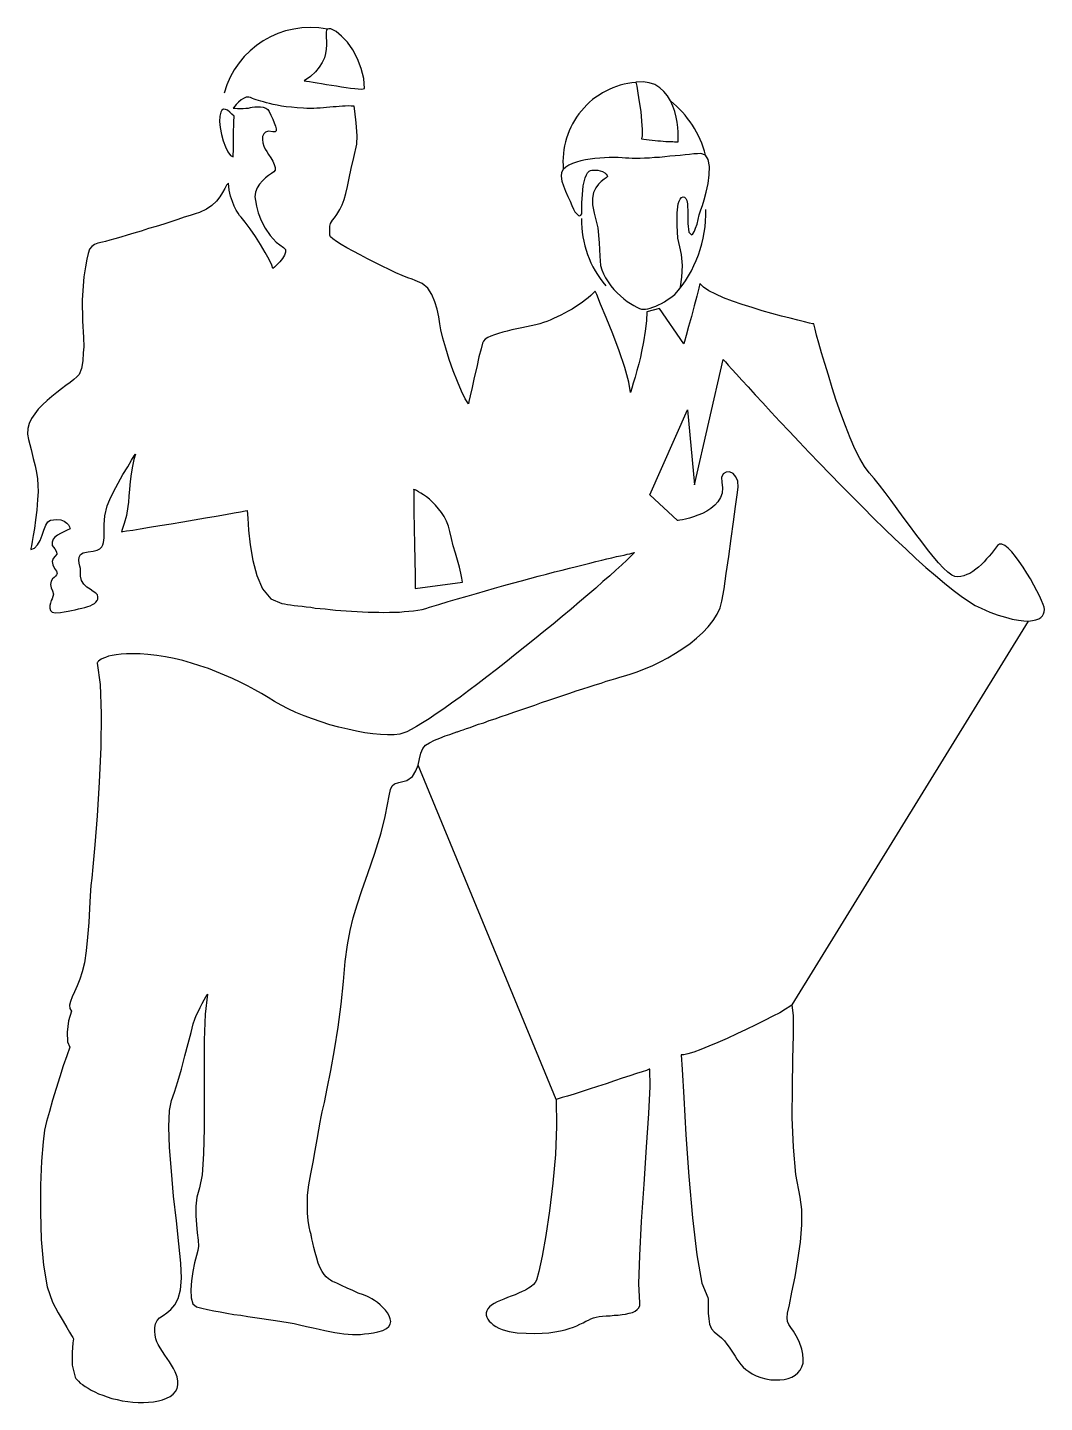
# Model space of a CAD drawing. Extents: x 729 to 863, y -256 to -75.
import ezdxf

# ---------------------------------------------------------------- set-up
doc = ezdxf.new("R2010")
doc.units = 0
doc.layers.get('0').update_dxf_attribs({"linetype": 'CONTINUOUS'})

msp = doc.modelspace()

# ---------------------------------------------------------------- linework, layer by layer
at = {"color": 0, "linetype": 'CONTINUOUS'}
for points in [[(765.67, -81.98), (765.96, -82.01), (766.35, -82.07), (766.82, -82.15), (767.36, -82.24), (767.95, -82.33), (768.6, -82.45), (769.25, -82.54), (769.91, -82.66), (770.56, -82.78), (771.18, -82.87), (771.77, -82.95), (772.31, -83.01), (772.78, -83.04), (773.17, -83.07), (773.43, -83.04), (773.61, -83.01), (773.49, -81.68), (773.17, -80.35), (772.69, -79.07), (772.07, -77.92), (771.36, -76.91), (770.59, -76.11), (769.85, -75.48), (769.17, -75.16), (768.9, -75.13), (768.72, -75.19), (768.6, -75.34), (768.57, -75.57), (768.57, -75.9), (768.57, -76.28), (768.6, -76.76), (768.6, -77.26), (768.54, -77.8), (768.45, -78.39), (768.31, -78.98), (768.04, -79.58), (767.65, -80.2), (767.15, -80.82), (766.5, -81.41), (765.67, -81.98)], [(810.05, -89.6), (810.37, -89.66), (810.73, -89.71), (811.09, -89.74), (811.47, -89.8), (811.86, -89.83), (812.21, -89.86), (812.57, -89.89), (812.92, -89.92), (813.28, -89.95), (813.61, -89.95), (813.9, -89.98), (814.17, -89.98), (814.41, -90.01), (814.61, -90.01), (814.76, -90.01), (814.88, -90.01), (814.91, -89.68), (814.91, -89.27), (814.91, -88.74), (814.85, -88.11), (814.76, -87.43), (814.61, -86.75), (814.44, -86.01), (814.2, -85.3), (813.87, -84.61), (813.49, -83.96), (813.01, -83.37), (812.48, -82.9), (811.83, -82.48), (811.09, -82.24), (810.26, -82.12), (809.31, -82.18), (809.43, -82.69), (809.57, -83.61), (809.75, -84.76), (809.96, -86.01), (810.08, -87.28), (810.17, -88.38), (810.17, -89.21), (810.05, -89.6)], [(761.04, -86.01), (761.28, -86.51), (761.52, -87.05), (761.72, -87.52), (761.9, -87.94), (761.99, -88.29), (761.99, -88.56), (761.84, -88.68), (761.55, -88.68), (760.98, -88.62), (760.57, -88.74), (760.33, -88.97), (760.18, -89.3), (760.15, -89.71), (760.21, -90.13), (760.36, -90.57), (760.54, -90.96), (760.75, -91.29), (760.98, -91.67), (761.28, -92.12), (761.52, -92.56), (761.72, -93), (761.84, -93.39), (761.84, -93.75), (761.66, -93.98), (761.37, -94.19), (760.98, -94.46), (760.57, -94.76), (760.15, -95.14), (759.77, -95.56), (759.47, -96.06), (759.26, -96.62), (759.17, -97.27), (759.23, -97.75), (759.38, -98.46), (759.62, -99.35), (760, -100.36), (760.54, -101.37), (761.19, -102.34), (761.99, -103.23), (762.94, -103.92), (763.21, -104.18), (763.21, -104.54), (763.06, -104.92), (762.79, -105.37), (762.44, -105.78), (762.08, -106.17), (761.75, -106.49), (761.55, -106.7), (761.4, -106.23), (761.04, -105.49), (760.54, -104.57), (759.92, -103.53), (759.23, -102.46), (758.55, -101.45), (757.9, -100.57), (757.34, -99.91), (757.16, -99.71), (756.95, -99.41), (756.71, -98.99), (756.45, -98.49), (756.21, -97.87), (755.97, -97.16), (755.79, -96.36), (755.68, -95.47), (755.44, -95.73), (755.2, -96.15), (754.91, -96.68), (754.55, -97.24), (754.11, -97.81), (753.51, -98.37), (752.8, -98.88), (751.88, -99.29), (751.32, -99.47), (750.64, -99.71), (749.87, -99.94), (749.04, -100.24), (748.12, -100.54), (747.17, -100.83), (746.19, -101.13), (745.18, -101.43), (744.2, -101.75), (743.25, -102.02), (742.37, -102.29), (741.51, -102.55), (740.73, -102.76), (740.08, -102.97), (739.52, -103.11), (739.1, -103.2), (738.48, -103.35), (738.04, -103.53), (737.68, -103.77), (737.41, -104.15), (737.21, -104.69), (737.03, -105.43), (736.85, -106.44), (736.64, -107.77), (736.41, -110.79), (736.46, -113.58), (736.61, -115.77), (736.64, -116.99), (736.58, -117.79), (736.52, -118.83), (736.35, -119.84), (736.02, -120.61), (735.72, -120.93), (735.34, -121.29), (734.83, -121.67), (734.3, -122.09), (733.71, -122.53), (733.08, -123.01), (732.43, -123.51), (731.81, -124.05), (731.22, -124.61), (730.65, -125.17), (730.18, -125.8), (729.76, -126.42), (729.47, -127.07), (729.29, -127.75), (729.23, -128.46), (729.35, -129.18), (729.7, -130.51), (730, -131.67), (730.24, -132.64), (730.42, -133.53), (730.54, -134.36), (730.59, -135.19), (730.62, -136.08), (730.56, -137.06), (730.45, -138.48), (730.3, -139.76), (730.15, -140.89), (730, -141.83), (729.85, -142.61), (729.76, -143.17), (729.68, -143.52), (729.65, -143.64), (730.15, -143.46), (730.56, -143.05), (730.89, -142.46), (731.16, -141.78), (731.4, -141.09), (731.63, -140.47), (731.93, -140.03), (732.26, -139.79), (733.03, -139.7), (733.62, -139.76), (734.06, -139.94), (734.39, -140.17), (734.63, -140.41), (734.75, -140.68), (734.8, -140.86), (734.83, -140.92), (734.45, -141.12), (734, -141.33), (733.59, -141.54), (733.2, -141.75), (732.85, -142.01), (732.61, -142.31), (732.46, -142.69), (732.46, -143.14), (732.85, -143.58), (733.06, -143.94), (733.08, -144.27), (732.88, -144.53), (732.61, -144.83), (732.49, -145.21), (732.55, -145.66), (732.79, -146.13), (733.03, -146.52), (733.12, -146.79), (733.06, -146.99), (732.91, -147.14), (732.73, -147.32), (732.52, -147.53), (732.34, -147.82), (732.26, -148.24), (732.34, -148.68), (732.52, -149.1), (732.64, -149.51), (732.46, -150.14), (732.37, -150.37), (732.26, -150.7), (732.17, -151.03), (732.17, -151.38), (732.26, -151.68), (732.49, -151.89), (732.94, -152), (733.56, -151.94), (734.06, -151.86), (734.57, -151.77), (735.04, -151.68), (735.52, -151.59), (735.96, -151.47), (736.38, -151.38), (736.79, -151.29), (737.18, -151.17), (737.5, -151.05), (737.8, -150.91), (738.04, -150.76), (738.24, -150.58), (738.39, -150.37), (738.48, -150.17), (738.48, -149.9), (738.45, -149.63), (738.24, -149.39), (737.89, -149.16), (737.47, -148.89), (737.06, -148.59), (736.64, -148.21), (736.35, -147.73), (736.2, -147.14), (736.23, -146.43), (736.23, -146.16), (736.14, -145.84), (736.05, -145.45), (735.99, -145.04), (736.02, -144.65), (736.2, -144.32), (736.58, -144.09), (737.21, -143.97), (737.89, -143.88), (738.39, -143.73), (738.75, -143.55), (739.01, -143.29), (739.16, -143.02), (739.22, -142.72), (739.28, -142.43), (739.31, -142.1), (739.34, -141.36), (739.34, -140.38), (739.43, -139.2), (739.73, -137.89), (740.05, -137.06), (740.56, -136.05), (741.18, -134.93), (741.8, -133.8), (742.42, -132.76), (742.93, -131.9), (743.28, -131.31), (743.43, -131.1), (743.22, -131.81), (743.05, -132.7), (742.87, -133.68), (742.75, -134.72), (742.66, -135.73), (742.57, -136.65), (742.51, -137.42), (742.45, -137.98), (742.25, -139.17), (741.98, -140.23), (741.71, -141.03), (741.59, -141.33), (741.77, -141.3), (742.28, -141.21), (743.08, -141.09), (744.08, -140.92), (745.3, -140.71), (746.66, -140.5), (748.15, -140.26), (749.66, -140), (751.17, -139.76), (752.65, -139.49), (754.05, -139.26), (755.32, -139.05), (756.42, -138.84), (757.28, -138.69), (757.87, -138.57), (758.17, -138.51), (758.26, -139.55), (758.34, -141.12), (758.55, -143.02), (758.88, -145.1), (759.41, -147.08), (760.18, -148.83), (761.28, -150.14), (762.7, -150.76), (763.06, -150.82), (763.44, -150.88), (763.86, -150.94), (764.33, -151), (764.84, -151.05), (765.37, -151.11), (765.93, -151.2), (766.53, -151.26), (767.12, -151.35), (767.77, -151.41), (768.42, -151.47), (769.08, -151.56), (769.79, -151.62), (770.47, -151.68), (771.18, -151.74), (771.89, -151.77), (772.61, -151.83), (773.32, -151.86), (774.06, -151.89), (774.77, -151.91), (775.48, -151.91), (776.16, -151.94), (776.87, -151.91), (777.53, -151.91), (778.21, -151.89), (778.83, -151.83), (779.45, -151.77), (780.05, -151.71), (780.61, -151.62), (781.17, -151.53), (781.68, -151.41), (782.15, -151.26), (783.4, -150.88), (784.61, -150.49), (785.86, -150.14), (787.1, -149.78), (788.32, -149.42), (789.53, -149.07), (790.72, -148.74), (791.93, -148.39), (793.09, -148.09), (794.25, -147.76), (795.37, -147.47), (796.47, -147.17), (797.54, -146.9), (798.6, -146.61), (799.61, -146.37), (800.59, -146.1), (801.51, -145.87), (802.4, -145.66), (803.26, -145.45), (804.06, -145.24), (804.83, -145.07), (805.51, -144.89), (806.16, -144.74), (806.76, -144.59), (807.29, -144.47), (807.77, -144.38), (808.18, -144.27), (808.51, -144.21), (808.77, -144.15), (808.98, -144.09), (809.1, -144.06), (809.13, -144.06), (808.68, -144.53), (808.12, -145.07), (807.47, -145.69), (806.7, -146.37), (805.9, -147.11), (804.98, -147.88), (804.03, -148.74), (802.99, -149.63), (801.92, -150.55), (800.8, -151.5), (799.64, -152.45), (798.43, -153.46), (797.21, -154.46), (795.97, -155.47), (794.72, -156.48), (793.45, -157.46), (792.2, -158.47), (790.96, -159.44), (789.71, -160.39), (788.5, -161.31), (787.31, -162.2), (786.18, -163.06), (785.06, -163.86), (784.02, -164.6), (783.01, -165.28), (782.09, -165.91), (781.23, -166.47), (780.46, -166.94), (779.75, -167.33), (779.16, -167.63), (778.65, -167.83), (778.24, -167.95), (777.5, -168.04), (776.64, -168.04), (775.72, -168.01), (774.71, -167.92), (773.64, -167.77), (772.55, -167.57), (771.39, -167.3), (770.23, -167.03), (769.05, -166.71), (767.89, -166.32), (766.74, -165.94), (765.64, -165.52), (764.57, -165.08), (763.56, -164.6), (762.61, -164.13), (761.75, -163.63), (760.92, -163.12), (760.03, -162.62), (759.15, -162.11), (758.2, -161.61), (757.22, -161.11), (756.21, -160.63), (755.17, -160.19), (754.11, -159.74), (753.04, -159.33), (751.94, -158.94), (750.81, -158.59), (749.69, -158.26), (748.56, -157.99), (747.4, -157.76), (746.25, -157.58), (745.09, -157.46), (744.05, -157.4), (743.11, -157.37), (742.28, -157.37), (741.56, -157.43), (740.91, -157.49), (740.38, -157.61), (739.9, -157.7), (739.52, -157.84), (739.22, -157.96), (738.95, -158.08), (738.75, -158.23), (738.6, -158.35), (738.51, -158.44), (738.45, -158.53), (738.39, -158.56), (738.39, -158.59), (738.78, -161.43), (738.93, -165.26), (738.87, -169.67), (738.66, -174.27), (738.39, -178.68), (738.09, -182.51), (737.83, -185.39), (737.68, -186.9), (737.59, -187.85), (737.5, -189.21), (737.41, -190.9), (737.29, -192.74), (737.15, -194.64), (736.94, -196.44), (736.73, -198.02), (736.44, -199.23), (736.11, -200.18), (735.75, -201.07), (735.4, -201.84), (735.1, -202.52), (734.89, -203.11), (734.78, -203.62), (734.8, -204.03), (735.01, -204.39), (734.63, -205.69), (734.45, -207.15), (734.48, -208.42), (734.8, -209.13), (734.39, -210.26), (733.94, -211.59), (733.47, -213.05), (733, -214.59), (732.52, -216.1), (732.11, -217.58), (731.75, -218.92), (731.48, -220.04), (731.28, -221.61), (731.07, -224.13), (730.95, -227.31), (730.95, -230.83), (731.04, -234.42), (731.34, -237.8), (731.81, -240.65), (732.52, -242.69), (733.29, -244.09), (733.92, -245.18), (734.42, -246.01), (734.78, -246.64), (735.04, -247.08), (735.19, -247.35), (735.28, -247.5), (735.31, -247.53), (735.22, -248.03), (735.1, -249.31), (735.13, -250.97), (735.52, -252.57), (735.6, -252.71), (735.75, -252.92), (735.93, -253.1), (736.17, -253.34), (736.46, -253.54), (736.82, -253.78), (737.21, -254.02), (737.62, -254.26), (738.09, -254.49), (738.6, -254.73), (739.16, -254.94), (739.73, -255.15), (740.35, -255.35), (741.03, -255.5), (741.71, -255.65), (742.42, -255.77), (743.11, -255.83), (743.82, -255.89), (744.5, -255.89), (745.18, -255.86), (745.83, -255.8), (746.46, -255.68), (747.02, -255.53), (747.55, -255.32), (748, -255.09), (748.41, -254.79), (748.71, -254.43), (748.92, -254.05), (749.04, -253.57), (749.04, -253.07), (748.92, -252.51), (748.68, -251.85), (748.47, -251.41), (748.2, -250.97), (747.91, -250.52), (747.61, -250.08), (747.32, -249.66), (746.99, -249.19), (746.69, -248.71), (746.43, -248.24), (746.28, -247.91), (746.13, -247.5), (746.04, -247.02), (745.98, -246.52), (746.01, -246.01), (746.1, -245.54), (746.31, -245.1), (746.63, -244.74), (747.08, -244.44), (747.58, -244.09), (748.12, -243.67), (748.65, -243.05), (749.06, -242.22), (749.39, -241.06), (749.51, -239.52), (749.42, -237.54), (749.15, -234.99), (748.83, -231.99), (748.47, -228.73), (748.18, -225.44), (747.94, -222.33), (747.85, -219.6), (747.91, -217.46), (748.18, -216.13), (748.59, -215.06), (749.04, -213.64), (749.51, -212.01), (749.95, -210.29), (750.37, -208.66), (750.76, -207.21), (751.05, -206.08), (751.26, -205.43), (751.44, -204.98), (751.7, -204.48), (751.97, -203.91), (752.24, -203.38), (752.5, -202.91), (752.71, -202.49), (752.86, -202.23), (752.92, -202.14), (752.62, -204.8), (752.5, -208.21), (752.47, -212.01), (752.47, -215.95), (752.47, -219.78), (752.41, -223.19), (752.24, -225.91), (751.88, -227.66), (751.53, -228.85), (751.38, -230.06), (751.38, -231.31), (751.47, -232.47), (751.58, -233.56), (751.7, -234.51), (751.76, -235.31), (751.67, -235.87), (751.47, -236.53), (751.23, -237.51), (750.99, -238.66), (750.81, -239.88), (750.72, -241.06), (750.76, -242.13), (750.99, -242.9), (751.47, -243.29), (752.18, -243.46), (752.95, -243.64), (753.75, -243.82), (754.58, -243.97), (755.47, -244.15), (756.39, -244.3), (757.31, -244.41), (758.23, -244.56), (759.15, -244.71), (760.06, -244.83), (760.98, -244.98), (761.87, -245.1), (762.73, -245.24), (763.53, -245.36), (764.33, -245.51), (765.04, -245.66), (765.96, -245.87), (766.82, -246.07), (767.62, -246.22), (768.37, -246.4), (769.05, -246.55), (769.7, -246.67), (770.32, -246.76), (770.89, -246.84), (771.45, -246.9), (772.01, -246.93), (772.55, -246.93), (773.08, -246.93), (773.61, -246.87), (774.18, -246.81), (774.77, -246.73), (775.36, -246.61), (776.01, -246.4), (776.49, -246.16), (776.81, -245.9), (776.99, -245.57), (777.05, -245.21), (776.99, -244.86), (776.84, -244.47), (776.64, -244.09), (776.34, -243.73), (776.01, -243.38), (775.66, -243.05), (775.3, -242.72), (774.92, -242.46), (774.56, -242.25), (774.27, -242.07), (774, -241.95), (773.47, -241.74), (772.78, -241.48), (772.04, -241.15), (771.3, -240.83), (770.59, -240.5), (770.03, -240.23), (769.64, -240.06), (769.49, -240), (769.43, -239.97), (769.31, -239.91), (769.11, -239.79), (768.84, -239.61), (768.57, -239.37), (768.28, -239.05), (768.01, -238.63), (767.74, -238.16), (767.51, -237.56), (767.3, -236.88), (767.09, -236.17), (766.94, -235.49), (766.79, -234.87), (766.68, -234.36), (766.62, -234.04), (766.59, -233.92), (766.56, -233.77), (766.44, -233.38), (766.32, -232.79), (766.2, -231.96), (766.11, -230.98), (766.08, -229.86), (766.11, -228.61), (766.29, -227.25), (766.53, -225.8), (766.82, -224.25), (767.09, -222.71), (767.36, -221.29), (767.59, -220.01), (767.77, -219.01), (767.89, -218.32), (767.95, -218.09), (768.04, -217.64), (768.31, -216.43), (768.69, -214.59), (769.17, -212.22), (769.64, -209.49), (770.11, -206.52), (770.53, -203.47), (770.83, -200.48), (771.06, -197.84), (771.36, -195.67), (771.69, -193.8), (772.1, -192.12), (772.63, -190.4), (773.26, -188.53), (774.03, -186.3), (774.95, -183.61), (775.78, -180.91), (776.31, -178.8), (776.64, -177.2), (776.84, -176.05), (777.02, -175.25), (777.23, -174.74), (777.56, -174.48), (778.12, -174.33), (779.16, -174.03), (779.9, -173.5), (780.34, -172.79), (780.64, -172.01), (780.85, -171.18), (781.02, -170.44), (781.26, -169.82), (781.62, -169.38), (782.15, -169.08), (782.8, -168.75), (783.52, -168.46), (784.2, -168.19), (784.85, -167.98), (785.38, -167.77), (785.74, -167.66), (785.86, -167.63), (785.92, -167.6), (786.07, -167.57), (786.3, -167.48), (786.6, -167.36), (787.01, -167.21), (787.49, -167.06), (788.02, -166.86), (788.61, -166.65), (789.3, -166.44), (790.01, -166.17), (790.78, -165.91), (791.58, -165.64), (792.41, -165.34), (793.27, -165.05), (794.16, -164.75), (795.08, -164.43), (796, -164.13), (796.91, -163.8), (797.86, -163.48), (798.78, -163.18), (799.7, -162.85), (800.62, -162.56), (801.48, -162.26), (802.34, -161.99), (803.17, -161.73), (803.97, -161.46), (804.74, -161.22), (805.42, -160.99), (806.08, -160.81), (806.7, -160.63), (807.2, -160.45), (807.68, -160.33), (808.57, -160.07), (809.49, -159.74), (810.46, -159.36), (811.47, -158.94), (812.51, -158.44), (813.52, -157.9), (814.52, -157.31), (815.5, -156.69), (816.45, -156.04), (817.31, -155.32), (818.14, -154.58), (818.85, -153.81), (819.48, -153.01), (820.01, -152.18), (820.4, -151.32), (820.63, -150.43), (820.93, -148.83), (821.23, -146.81), (821.55, -144.56), (821.88, -142.22), (822.17, -140), (822.44, -138.01), (822.65, -136.44), (822.77, -135.46), (822.74, -134.66), (822.5, -134.07), (822.11, -133.65), (821.64, -133.44), (821.2, -133.47), (820.81, -133.71), (820.6, -134.16), (820.63, -134.81), (820.72, -135.55), (820.66, -136.23), (820.45, -136.82), (820.13, -137.36), (819.71, -137.83), (819.21, -138.25), (818.68, -138.6), (818.08, -138.9), (817.49, -139.14), (816.9, -139.34), (816.36, -139.52), (815.86, -139.64), (815.44, -139.73), (815.12, -139.79), (814.91, -139.85), (814.82, -139.85), (811.17, -136.44), (816.13, -125.29), (817.04, -135.16), (820.81, -118.65), (820.9, -118.74), (821.11, -118.98), (821.46, -119.39), (821.97, -119.93), (822.56, -120.58), (823.27, -121.38), (824.1, -122.27), (825.02, -123.28), (826.03, -124.37), (827.13, -125.56), (828.28, -126.8), (829.53, -128.11), (830.8, -129.47), (832.14, -130.87), (833.5, -132.29), (834.89, -133.74), (836.32, -135.19), (837.74, -136.65), (839.19, -138.1), (840.61, -139.52), (842.07, -140.92), (843.46, -142.28), (844.85, -143.58), (846.19, -144.83), (847.49, -146.01), (848.77, -147.08), (849.95, -148.09), (851.08, -149.01), (852.15, -149.78), (853.1, -150.46), (853.99, -151), (854.76, -151.38), (855.94, -151.89), (857.01, -152.27), (857.99, -152.57), (858.88, -152.8), (859.68, -152.95), (860.39, -153.04), (861.01, -153.07), (861.55, -153.01), (861.99, -152.92), (862.35, -152.77), (862.64, -152.6), (862.85, -152.39), (863, -152.12), (863.09, -151.86), (863.12, -151.56), (863.06, -151.26), (862.94, -150.88), (862.73, -150.37), (862.44, -149.75), (862.11, -149.07), (861.69, -148.33), (861.25, -147.53), (860.8, -146.76), (860.3, -145.96), (859.8, -145.21), (859.29, -144.56), (858.82, -143.97), (858.34, -143.46), (857.9, -143.14), (857.51, -142.93), (857.19, -142.93), (856.92, -143.14), (856.68, -143.46), (856.42, -143.82), (856.12, -144.18), (855.82, -144.53), (855.5, -144.89), (855.17, -145.27), (854.82, -145.63), (854.43, -145.96), (854.07, -146.25), (853.69, -146.55), (853.3, -146.79), (852.89, -146.96), (852.5, -147.11), (852.12, -147.2), (851.7, -147.23), (851.32, -147.2), (850.9, -147.02), (850.37, -146.64), (849.81, -146.1), (849.15, -145.42), (848.47, -144.59), (847.73, -143.67), (846.96, -142.66), (846.16, -141.63), (845.33, -140.5), (844.53, -139.4), (843.7, -138.28), (842.93, -137.21), (842.13, -136.17), (841.39, -135.19), (840.7, -134.33), (840.05, -133.56), (839.43, -132.73), (838.81, -131.67), (838.15, -130.39), (837.53, -128.94), (836.91, -127.37), (836.29, -125.74), (835.69, -124.05), (835.16, -122.39), (834.66, -120.73), (834.18, -119.18), (833.77, -117.76), (833.41, -116.52), (833.11, -115.45), (832.91, -114.65), (832.79, -114.14), (832.73, -113.97), (832.58, -113.94), (832.16, -113.85), (831.51, -113.7), (830.65, -113.49), (829.65, -113.22), (828.49, -112.93), (827.24, -112.6), (825.94, -112.25), (824.63, -111.83), (823.3, -111.42), (822.06, -110.97), (820.87, -110.53), (819.83, -110.05), (818.94, -109.61), (818.23, -109.13), (817.76, -108.66), (817.61, -109.28), (817.34, -110.32), (816.99, -111.59), (816.63, -112.99), (816.27, -114.32), (815.95, -115.48), (815.74, -116.28), (815.65, -116.57), (812.42, -111.95), (810.76, -112.36), (810.7, -113.58), (810.55, -114.91), (810.31, -116.31), (810.08, -117.61), (809.93, -118.35), (809.72, -119.21), (809.46, -120.1), (809.22, -120.99), (808.98, -121.76), (808.77, -122.42), (808.65, -122.86), (808.6, -123.01), (808.39, -121.62), (807.88, -119.72), (807.14, -117.52), (806.28, -115.27), (805.42, -113.14), (804.68, -111.36), (804.18, -110.11), (803.97, -109.67), (803.7, -109.93), (803.41, -110.23), (803.05, -110.53), (802.7, -110.82), (802.28, -111.12), (801.84, -111.42), (801.39, -111.71), (800.92, -112.01), (800.41, -112.28), (799.94, -112.54), (799.46, -112.81), (798.96, -113.05), (798.49, -113.25), (798.04, -113.46), (797.6, -113.64), (797.18, -113.79), (796.68, -113.94), (796.14, -114.08), (795.55, -114.23), (794.93, -114.35), (794.31, -114.5), (793.65, -114.62), (793, -114.77), (792.38, -114.91), (791.79, -115.06), (791.22, -115.21), (790.69, -115.39), (790.22, -115.57), (789.83, -115.77), (789.5, -115.98), (789.27, -116.22), (789.15, -116.49), (788.94, -117.23), (788.67, -118.32), (788.38, -119.66), (788.05, -121.02), (787.75, -122.33), (787.52, -123.45), (787.34, -124.19), (787.28, -124.49), (786.87, -123.84), (786.36, -122.83), (785.83, -121.56), (785.26, -120.13), (784.73, -118.65), (784.29, -117.17), (783.9, -115.83), (783.63, -114.74), (783.52, -113.94), (783.37, -113.05), (783.16, -112.04), (782.86, -111.06), (782.48, -110.11), (781.94, -109.28), (781.2, -108.66), (780.28, -108.24), (779.87, -108.1), (779.28, -107.89), (778.56, -107.59), (777.73, -107.24), (776.84, -106.82), (775.93, -106.38), (774.95, -105.87), (773.97, -105.4), (773.02, -104.89), (772.1, -104.39), (771.27, -103.95), (770.53, -103.5), (769.91, -103.11), (769.43, -102.76), (769.14, -102.49), (769.02, -102.31), (769.02, -101.6), (769.05, -101.1), (769.14, -100.77), (769.25, -100.54), (769.4, -100.3), (769.64, -100), (769.97, -99.59), (770.35, -98.93), (770.65, -98.31), (770.91, -97.6), (771.15, -96.8), (771.36, -95.88), (771.6, -94.78), (771.86, -93.51), (772.19, -92.06), (772.57, -90.34), (772.61, -89.21), (772.49, -87.52), (772.34, -85.98), (772.25, -85.3), (771.86, -85.3), (771.48, -85.27), (771.06, -85.3), (770.68, -85.33), (770.26, -85.36), (769.88, -85.39), (769.46, -85.42), (769.05, -85.45), (768.6, -85.5), (768.19, -85.53), (767.77, -85.56), (767.33, -85.59), (766.91, -85.62), (766.47, -85.62), (766.02, -85.62), (765.58, -85.59), (764.75, -85.53), (763.98, -85.45), (763.3, -85.39), (762.67, -85.3), (762.11, -85.18), (761.58, -85.09), (761.1, -84.97), (760.69, -84.88), (760.3, -84.76), (759.95, -84.67), (759.65, -84.56), (759.35, -84.47), (759.09, -84.38), (758.85, -84.29), (758.61, -84.2), (758.37, -84.14), (758.02, -84.14), (757.66, -84.29), (757.34, -84.5), (757.01, -84.79), (756.71, -85.09), (756.51, -85.33), (756.36, -85.53), (756.3, -85.59), (756.39, -85.59), (756.59, -85.59), (756.89, -85.62), (757.25, -85.62), (757.63, -85.62), (757.99, -85.59), (758.34, -85.56), (758.58, -85.5), (758.82, -85.45), (759.15, -85.39), (759.5, -85.39), (759.89, -85.42), (760.27, -85.47), (760.6, -85.59), (760.86, -85.77), (761.04, -86.01)], [(756.42, -86.63), (756.12, -86.36), (755.85, -86.1), (755.56, -85.86), (755.29, -85.74), (755.02, -85.71), (754.82, -85.83), (754.67, -86.13), (754.55, -86.63), (754.52, -87.34), (754.61, -88.14), (754.76, -89.03), (754.99, -89.89), (755.29, -90.66), (755.62, -91.32), (755.94, -91.79), (756.3, -91.97), (756.33, -90.87), (756.36, -89.06), (756.39, -87.37), (756.42, -86.63)], [(804.06, -93.72), (804.33, -93.75), (804.62, -93.81), (804.92, -93.92), (805.22, -94.07), (805.42, -94.25), (805.54, -94.43), (805.57, -94.58), (805.42, -94.76), (805.13, -94.93), (804.77, -95.23), (804.39, -95.58), (804.03, -96.06), (803.73, -96.68), (803.59, -97.42), (803.62, -98.31), (803.85, -99.38), (804.3, -101.34), (804.5, -103.32), (804.56, -105.04), (804.68, -106.29), (804.83, -106.85), (805.07, -107.38), (805.33, -107.92), (805.66, -108.45), (806.02, -108.96), (806.43, -109.43), (806.85, -109.88), (807.29, -110.29), (807.74, -110.68), (808.18, -111), (808.63, -111.3), (809.04, -111.56), (809.43, -111.77), (809.78, -111.92), (810.08, -112.01), (810.35, -112.04), (810.61, -112.01), (810.88, -111.98), (811.21, -111.89), (811.56, -111.77), (811.95, -111.62), (812.3, -111.45), (812.69, -111.27), (813.07, -111.06), (813.43, -110.82), (813.78, -110.59), (814.11, -110.35), (814.44, -110.11), (814.67, -109.84), (814.91, -109.58), (815.06, -109.34), (815.18, -109.07), (815.38, -107.83), (815.44, -106.29), (815.33, -104.83), (815.09, -103.83), (814.85, -102.67), (814.76, -101.01), (814.76, -99.35), (814.88, -98.16), (815, -97.81), (815.15, -97.54), (815.33, -97.33), (815.53, -97.27), (815.74, -97.3), (815.92, -97.45), (816.04, -97.72), (816.13, -98.16), (816.16, -99.41), (816.18, -100.77), (816.3, -101.9), (816.63, -102.25), (816.84, -102.11), (817.04, -101.78), (817.19, -101.37), (817.37, -100.83), (817.52, -100.24), (817.67, -99.62), (817.88, -98.96), (818.08, -98.37), (818.32, -97.63), (818.59, -96.62), (818.82, -95.5), (818.97, -94.34), (819, -93.24), (818.85, -92.35), (818.5, -91.76), (817.88, -91.55), (817.43, -91.58), (816.96, -91.61), (816.39, -91.67), (815.8, -91.73), (815.15, -91.79), (814.5, -91.85), (813.81, -91.91), (813.13, -92), (812.45, -92.06), (811.77, -92.09), (811.12, -92.14), (810.46, -92.18), (809.87, -92.2), (809.31, -92.2), (808.83, -92.2), (808.39, -92.18), (807.97, -92.14), (807.5, -92.12), (806.97, -92.09), (806.4, -92.09), (805.81, -92.09), (805.19, -92.12), (804.56, -92.14), (803.91, -92.2), (803.29, -92.29), (802.67, -92.38), (802.07, -92.5), (801.51, -92.68), (800.98, -92.86), (800.5, -93.09), (800.12, -93.33), (799.76, -93.63), (799.52, -94.04), (799.49, -94.55), (799.58, -95.17), (799.79, -95.82), (800.06, -96.5), (800.35, -97.19), (800.65, -97.81), (800.89, -98.37), (801.1, -98.85), (801.3, -99.23), (801.54, -99.5), (801.75, -99.71), (801.92, -99.77), (802.07, -99.68), (802.19, -99.47), (802.22, -99.08), (802.22, -98.05), (802.28, -96.92), (802.4, -95.79), (802.64, -94.76), (802.81, -94.34), (802.96, -94.07), (803.17, -93.86), (803.35, -93.78), (803.53, -93.72), (803.73, -93.72), (803.88, -93.72), (804.06, -93.72)], [(780.08, -135.73), (780.11, -138.63), (780.2, -143.02), (780.25, -147.05), (780.28, -148.8), (786.48, -147.97), (786.42, -147.44), (786.3, -146.76), (786.09, -145.96), (785.83, -145.07), (785.56, -144.15), (785.29, -143.17), (785.03, -142.22), (784.82, -141.27), (784.64, -140.56), (784.37, -139.91), (784.08, -139.31), (783.72, -138.78), (783.34, -138.28), (782.95, -137.8), (782.54, -137.42), (782.15, -137.03), (781.74, -136.74), (781.35, -136.47), (781, -136.23), (780.7, -136.05), (780.43, -135.91), (780.25, -135.82), (780.11, -135.76), (780.08, -135.73)], [(815.3, -210.14), (815.41, -212.07), (815.62, -215.77), (815.92, -220.67), (816.3, -226.15), (816.78, -231.61), (817.34, -236.47), (818.02, -240.17), (818.79, -242.07), (818.85, -242.28), (818.85, -242.75), (818.85, -243.38), (818.85, -244.12), (818.91, -244.89), (819.03, -245.6), (819.27, -246.19), (819.62, -246.61), (820.13, -246.99), (820.6, -247.38), (820.99, -247.79), (821.31, -248.21), (821.61, -248.59), (821.88, -249.01), (822.14, -249.39), (822.38, -249.78), (822.62, -250.17), (822.89, -250.52), (823.15, -250.88), (823.45, -251.23), (823.81, -251.53), (824.19, -251.83), (824.63, -252.12), (825.17, -252.36), (825.79, -252.6), (826.44, -252.77), (827.07, -252.89), (827.69, -252.92), (828.28, -252.92), (828.84, -252.86), (829.38, -252.74), (829.85, -252.57), (830.3, -252.3), (830.65, -252), (830.95, -251.65), (831.19, -251.2), (831.34, -250.7), (831.36, -250.17), (831.31, -249.54), (831.16, -248.86), (830.8, -247.88), (830.42, -247.11), (830.06, -246.52), (829.73, -246.04), (829.47, -245.63), (829.29, -245.21), (829.23, -244.74), (829.29, -244.12), (829.53, -243.02), (829.85, -241.39), (830.27, -239.37), (830.65, -237.12), (830.98, -234.78), (831.19, -232.52), (831.19, -230.51), (830.95, -228.88), (830.36, -225.88), (830.06, -222.3), (829.91, -218.38), (829.94, -214.44), (830, -210.73), (830.06, -207.5), (830.06, -205.01), (829.91, -203.56), (829.59, -203.8), (829.02, -204.15), (828.28, -204.6), (827.33, -205.07), (826.27, -205.63), (825.11, -206.2), (823.86, -206.79), (822.62, -207.38), (821.34, -207.98), (820.1, -208.51), (818.94, -209.01), (817.88, -209.43), (816.93, -209.78), (816.18, -210.02), (815.62, -210.14), (815.3, -210.14)], [(798.81, -216.01), (798.87, -219.54), (798.72, -223.27), (798.4, -227.04), (797.95, -230.66), (797.48, -233.92), (796.97, -236.65), (796.56, -238.66), (796.23, -239.79), (796.08, -240.08), (795.85, -240.35), (795.55, -240.62), (795.2, -240.86), (794.81, -241.09), (794.37, -241.3), (793.89, -241.51), (793.42, -241.72), (792.91, -241.89), (792.41, -242.07), (791.93, -242.28), (791.49, -242.46), (791.05, -242.66), (790.66, -242.84), (790.33, -243.08), (790.07, -243.29), (789.83, -243.55), (789.68, -243.82), (789.62, -244.09), (789.62, -244.38), (789.68, -244.65), (789.83, -244.92), (790.01, -245.18), (790.25, -245.42), (790.54, -245.66), (790.9, -245.9), (791.28, -246.1), (791.7, -246.28), (792.14, -246.43), (792.65, -246.55), (793.15, -246.64), (793.68, -246.7), (794.9, -246.76), (796, -246.79), (796.97, -246.76), (797.86, -246.7), (798.66, -246.58), (799.38, -246.46), (800, -246.31), (800.56, -246.13), (801.1, -245.96), (801.54, -245.78), (801.96, -245.57), (802.37, -245.39), (802.73, -245.18), (803.08, -245.04), (803.41, -244.86), (803.76, -244.74), (804.09, -244.65), (804.47, -244.59), (804.92, -244.53), (805.42, -244.5), (805.93, -244.47), (806.46, -244.41), (806.97, -244.38), (807.5, -244.32), (807.97, -244.26), (808.45, -244.15), (808.86, -244.03), (809.22, -243.88), (809.51, -243.67), (809.72, -243.44), (809.84, -243.14), (809.84, -242.78), (809.72, -240.26), (809.84, -236.56), (810.08, -232.05), (810.4, -227.16), (810.73, -222.3), (811.03, -217.88), (811.21, -214.32), (811.17, -212.01), (811.06, -212.04), (810.7, -212.19), (810.14, -212.36), (809.4, -212.6), (808.51, -212.9), (807.53, -213.22), (806.49, -213.58), (805.39, -213.94), (804.27, -214.29), (803.17, -214.65), (802.13, -215), (801.18, -215.3), (800.32, -215.57), (799.64, -215.77), (799.11, -215.92), (798.81, -216.01)]]:
    msp.add_lwpolyline(points, dxfattribs=at)
at = {"color": 0}
for points in [[(829.91, -203.56), (861.01, -153.07)], [(798.81, -216.01), (780.64, -172.01)]]:
    msp.add_lwpolyline(points, dxfattribs=at)
for centre, radius, start, end in [((766.46, -86.74), 11.77, 78.9206, 164.5938), ((810.19, -92.62), 10.47, 94.819, 185.5101), ((805.47, -95.12), 13.45, 14.4708, 51.3583), ((802.43, -99.38), 16.1, 318.1909, 1.7256), ((815.61, -100.23), 13.46, 179.4858, 220.3393)]:
    msp.add_arc(centre, radius, start, end, dxfattribs=at)

doc.saveas('drawing.dxf')
